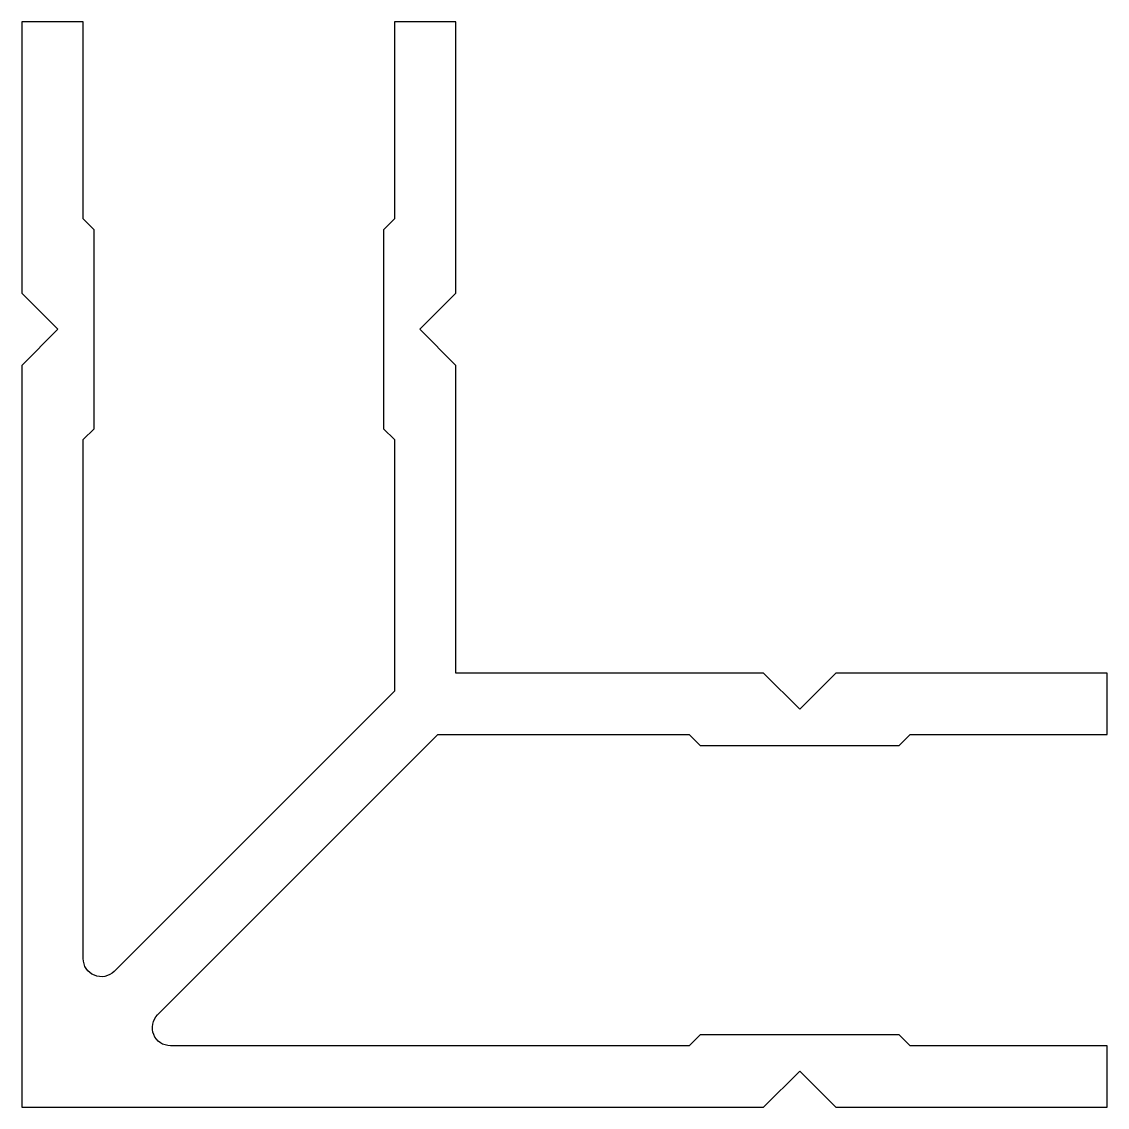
# Model space of a CAD drawing. Extents: x 591.1 to 621.1, y 280.4 to 310.4.
import ezdxf

# ---------------------------------------------------------------- set-up
doc = ezdxf.new("R2010")
doc.units = 0
doc.header["$LTSCALE"] = 15
doc.layers.add('ANA', color=220, linetype='CONTINUOUS')

msp = doc.modelspace()

# ---------------------------------------------------------------- linework, layer by layer
at = {"layer": 'ANA', "color": 0}
msp.add_lwpolyline([(602.581, 290.654), (609.529, 290.654), (609.829, 290.354), (615.329, 290.354), (615.629, 290.654), (621.079, 290.654), (621.079, 292.354), (613.579, 292.354), (612.579, 291.354), (611.579, 292.354), (603.079, 292.354), (603.079, 300.854), (602.079, 301.854), (603.079, 302.854), (603.079, 310.354), (601.379, 310.354), (601.379, 304.904), (601.079, 304.604), (601.079, 299.104), (601.379, 298.804), (601.379, 291.856), (593.633, 284.109, -0.668179), (592.779, 284.463), (592.779, 298.804), (593.079, 299.104), (593.079, 304.604), (592.779, 304.904), (592.779, 310.354), (591.079, 310.354), (591.079, 302.854), (592.079, 301.854), (591.079, 300.854), (591.079, 280.354), (611.579, 280.354), (612.579, 281.354), (613.579, 280.354), (621.079, 280.354), (621.079, 282.054), (615.629, 282.054), (615.329, 282.354), (609.829, 282.354), (609.529, 282.054), (595.188, 282.054, -0.668179), (594.835, 282.907)], format="xyb", close=True, dxfattribs=at)

doc.saveas('drawing.dxf')
